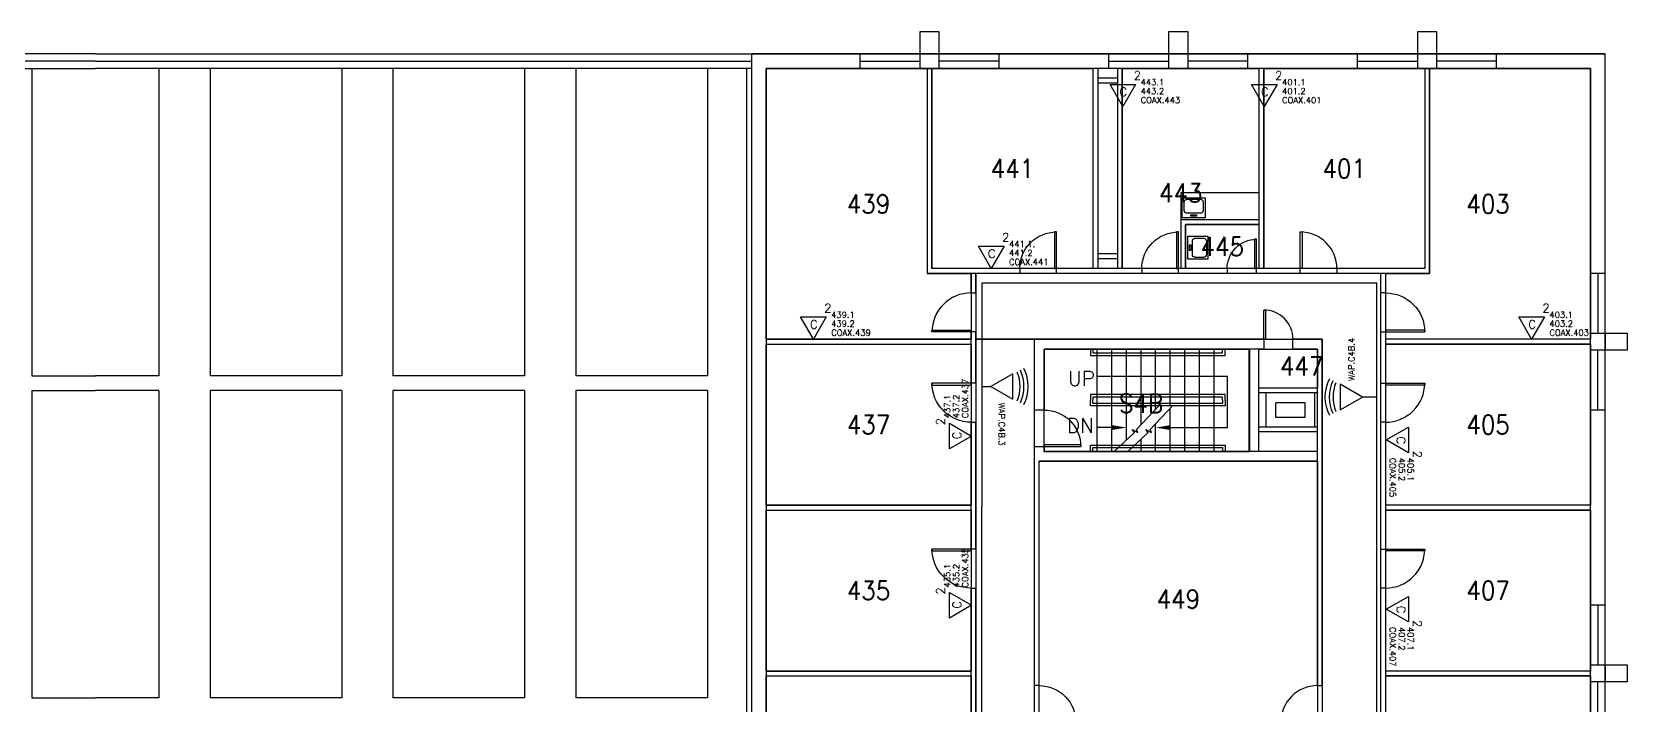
# Model space of a CAD drawing. Header units: inches. Extents: x -460 to 10305, y -938 to 5356.
# Drawn here: x 5222 to 6530, y 4774 to 5326 of the extents above; entities that cross this region are included whole.
import ezdxf
from ezdxf.enums import TextEntityAlignment as Align

# ---------------------------------------------------------------- set-up
doc = ezdxf.new("R2010")
doc.units = ezdxf.units.IN
doc.header["$MEASUREMENT"] = 0
doc.set_wipeout_variables(frame=1)
doc.linetypes.add('01-0263-04-DWG-BFP-ARCH$0$763', pattern=[5.0001, 5, -0.0001])
for name, color, linetype in [('01-0263-04-DWG-BFP-ARCH$0$SP-AREA', 250, '01-0263-04-DWG-BFP-ARCH$0$763'), ('01-0263-04-DWG-BFP-ARCH$0$SP-CASEHIDE', 11, 'Continuous'), ('01-0263-04-DWG-BFP-ARCH$0$SP-DOORS', 5, 'Continuous'), ('01-0263-04-DWG-BFP-ARCH$0$SP-FIXT', 35, 'Continuous'), ('01-0263-04-DWG-BFP-ARCH$0$SP-GROSS', 30, 'Continuous'), ('01-0263-04-DWG-BFP-ARCH$0$SP-GUARDRAIL', 150, 'Continuous'), ('01-0263-04-DWG-BFP-ARCH$0$SP-RMNO', 7, 'Continuous'), ('01-0263-04-DWG-BFP-ARCH$0$SP-ROOM', 7, 'Continuous'), ('01-0263-04-DWG-BFP-ARCH$0$SP-SITE', 3, 'Continuous'), ('01-0263-04-DWG-BFP-ARCH$0$SP-STAIRS', 1, 'Continuous'), ('01-0263-04-DWG-BFP-ARCH$0$SP-TEXT', 72, 'Continuous'), ('01-0263-04-DWG-BFP-ARCH$0$SP-WALL', 7, 'Continuous'), ('01-0263-04-DWG-BFP-ARCH$0$SP-WINDOWS', 6, 'Continuous'), ('T-Comm-E', 1, 'Continuous'), ('T-Comm-E-Wireless', 1, 'Continuous'), ('T-Comm-Path', 40, 'Continuous')]:
    doc.layers.add(name, color=color, linetype=linetype)
doc.layers.get('01-0263-04-DWG-BFP-ARCH$0$SP-ROOM').off()
doc.styles.add('01-0263-04-DWG-BFP-ARCH$0$ROMANS', font='ROMANS.shx', dxfattribs={"width": 0.9})
doc.styles.add('01-0263-04-DWG-BFP-ARCH$0$STANDARD', font='TXT.shx', dxfattribs={"height": 12})
doc.styles.add('3-32', font='SIMPLEX.shx', dxfattribs={"height": 9})

# ---------------------------------------------------------------- blocks, each defined once
blk = doc.blocks.new('01-0263-04-DWG-BFP-ARCH$0$DOR00')
at = {"color": 0}
for p, q in [((0, 1), (0, 0)), ((1, 0), (1, 1))]:
    blk.add_line(p, q, dxfattribs=at)
blk = doc.blocks.new('01-0263-04-DWG-BFP-ARCH$0$DOR01')
at = {"color": 0}
for p, q in [((1, 1), (0, 1)), ((0, 1), (0, 0)), ((1, 0), (1, 1)), ((0, 0), (1, 0))]:
    blk.add_line(p, q, dxfattribs=at)
blk = doc.blocks.new('01-0263-04-DWG-BFP-ARCH$0$S')
for p, q in [((4.1, 17.7, 36), (4.1, 8.7, 36)), ((21.3, 20.6, 36), (7, 20.6, 36)), ((24.2, 8.7, 36), (24.2, 17.7, 36)), ((7, 5.8, 36), (21.3, 5.8, 36))]:
    blk.add_line(p, q)
at = {"elevation": 36}
for points in [[(2.2, 1.1), (26.2, 1.1), (26.2, 22.1), (2.2, 22.1)], [(11.2, 2.6), (17.1, 2.6), (17.1, 4.1), (11.2, 4.1)]]:
    blk.add_lwpolyline(points, close=True, dxfattribs=at)
for centre, start, end in [((7, 17.7, 36), 90, 180), ((21.3, 17.7, 36), 0, 90), ((7, 8.7, 36), 180, 270), ((21.3, 8.7, 36), 270, 0)]:
    blk.add_arc(centre, 2.88, start, end)
blk = doc.blocks.new('01-0263-04-DWG-BFP-ARCH$0$FMGRM1')
at = {"style": '01-0263-04-DWG-BFP-ARCH$0$ROMANS', "width": 0.9}
for tag, p in [('DATA1', (0, -0.443)), ('DATA2', (0, -0.602)), ('DATA3', (0, -0.762)), ('DATA4', (0, -0.921)), ('DATA5', (0, -1.081))]:
    blk.add_attdef(tag, text='', height=0.117, dxfattribs=at).set_placement(p, align=Align.CENTER)
at = {"linetype": 'Continuous'}
blk.add_wipeout([(-0.375, -0.125), (0.375, -0.125), (0.375, 0.125), (-0.375, 0.125)], dxfattribs=at)
at = {"style": '01-0263-04-DWG-BFP-ARCH$0$ROMANS', "width": 0.9}
blk.add_attdef('RMAREA', text='', height=0.117, dxfattribs=at).set_placement((0, -0.284), align=Align.CENTER)
at = {"layer": '01-0263-04-DWG-BFP-ARCH$0$SP-RMNO', "style": '01-0263-04-DWG-BFP-ARCH$0$ROMANS', "width": 0.9}
blk.add_attdef('RMNUMB', text='', height=0.16, dxfattribs=at).set_placement((0, 0), align=Align.MIDDLE)
blk = doc.blocks.new('01-0263-04-DWG-BFP-ARCH', base_point=(1295.2, 1353.4))
at = {"layer": '01-0263-04-DWG-BFP-ARCH$0$SP-AREA', "linetype": 'Continuous'}
for points in [[(3215.2, 2461.4), (3251.2, 2461.4), (3251.2, 2407.4), (3083.2, 2407.4), (3083.2, 2629.4), (3215.2, 2629.4)], [(3351.2, 2465.4), (3219.2, 2465.4), (3219.2, 2629.4), (3351.2, 2629.4)], [(3423.2, 2505.4), (3423.2, 2465.4), (3375.2, 2465.4), (3375.2, 2629.4), (3487.2, 2629.4), (3487.2, 2505.4)], [(3491.2, 2629.4), (3623.2, 2629.4), (3623.2, 2465.4), (3491.2, 2465.4)], [(3759.2, 2411.4), (3759.2, 2407.4), (3591.2, 2407.4), (3591.2, 2461.4), (3627.2, 2461.4), (3627.2, 2629.4), (3759.2, 2629.4)], [(3427.2, 2465.4), (3427.2, 2501.4), (3487.2, 2501.4), (3487.2, 2465.4)], [(3083.2, 2271.4), (3083.2, 2403.4), (3251.2, 2403.4), (3251.2, 2271.4)], [(3311.3, 2399.4), (3479.5, 2399.4), (3479.5, 2315.2), (3311.3, 2315.2), (3311.3, 2399.4)], [(3487.2, 2367.4), (3487.2, 2399.4), (3491.2, 2399.4), (3515.2, 2399.4), (3535.2, 2399.4), (3535.2, 2367.4)], [(3591.2, 2271.4), (3591.2, 2403.4), (3759.2, 2403.4), (3759.2, 2271.4)], [(3535.2, 2081.4), (3307.2, 2081.4), (3307.2, 2307.4), (3535.2, 2307.4)], [(3083.2, 2135.4), (3083.2, 2267.4), (3251.2, 2267.4), (3251.2, 2135.4)], [(3591.2, 2135.4), (3591.2, 2267.4), (3759.2, 2267.4), (3759.2, 2135.4)], [(3083.2, 1999.4), (3083.2, 2131.4), (3251.2, 2131.4), (3251.2, 1999.4)], [(3591.2, 1999.4), (3591.2, 2131.4), (3759.2, 2131.4), (3759.2, 1999.4)]]:
    blk.add_lwpolyline(points, close=True, dxfattribs=at)
at = {"layer": '01-0263-04-DWG-BFP-ARCH$0$SP-AREA', "color": 250, "linetype": 'Continuous'}
blk.add_lwpolyline([(3427.2, 2465.4), (3427.2, 2501.4), (3487.2, 2501.4), (3487.2, 2465.4)], close=True, dxfattribs=at)
at = {"layer": '01-0263-04-DWG-BFP-ARCH$0$SP-AREA'}
blk.add_lwpolyline([(3303.2, 2407.4), (3255.2, 2407.4), (3255.2, 1533.4), (3587.2, 1533.4), (3587.2, 2461.4), (3255.2, 2461.4), (3255.2, 2407.4), (3303.2, 2407.4), (3539.2, 2407.4), (3539.2, 1587.4), (3303.2, 1587.4), (3303.2, 2407.4)], close=True, dxfattribs=at)
at = {"layer": '01-0263-04-DWG-BFP-ARCH$0$SP-CASEHIDE'}
for p, q in [((3487.2, 2527.4), (3423.2, 2527.4)), ((3423.2, 2527.4), (3423.2, 2505.4))]:
    blk.add_line(p, q, dxfattribs=at)
at = {"layer": '01-0263-04-DWG-BFP-ARCH$0$SP-DOORS'}
for points in [[(3291.2, 2465.4, -0.414214), (3321.2, 2495.4, -0.414214)], [(3391.2, 2465.4, -0.414214), (3421.2, 2495.4, -0.414214)], [(3461.2, 2465.4, -0.414214), (3485.2, 2489.4, -0.414214)], [(3551.2, 2465.4, 0.414214), (3521.2, 2495.4, 0.414214)], [(3251.2, 2445.4, 0.414214), (3219.2, 2413.4, 0.414214)], [(3591.2, 2445.4, -0.414214), (3623.2, 2413.4, -0.414214)], [(3515.2, 2407.4, 0.414214), (3491.2, 2431.4, 0.414214)], [(3251.2, 2339.4, -0.414214), (3219.2, 2371.4, -0.414214)], [(3591.2, 2339.4, 0.414214), (3623.2, 2371.4, 0.414214)], [(3311.2, 2349.4, -0.414214), (3341.2, 2319.4, -0.414214)], [(3251.2, 2203.4, -0.414214), (3219.2, 2235.4, -0.414214)], [(3591.2, 2203.4, 0.414214), (3623.2, 2235.4, 0.414214)], [(3307.2, 2123.4, -0.414214), (3337.2, 2093.4, -0.414214)], [(3535.2, 2123.4, 0.414214), (3505.2, 2093.4, 0.414214)]]:
    blk.add_lwpolyline(points, format="xyb", dxfattribs=at)
at = {"layer": '01-0263-04-DWG-BFP-ARCH$0$SP-GROSS'}
blk.add_lwpolyline([(3071.1, 1373.5), (3071.2, 1353.4), (3771.2, 1353.4), (3771.1, 2641.4), (3071.2, 2641.4), (3071.2, 1373.5)], close=True, dxfattribs=at)
at = {"layer": '01-0263-04-DWG-BFP-ARCH$0$SP-GUARDRAIL'}
for p, q in [((3349.1, 2399.4), (3349.1, 2394.2)), ((3349.1, 2394.2), (3459.5, 2394.2)), ((3351.1, 2399.4), (3351.1, 2396.2)), ((3351.1, 2396.2), (3457.5, 2396.2)), ((3457.5, 2396.2), (3457.5, 2399.4)), ((3459.5, 2394.2), (3459.5, 2399.4)), ((3349.1, 2320.6), (3459.5, 2320.6)), ((3349.1, 2315.4), (3349.1, 2320.6)), ((3351.1, 2318.6), (3457.5, 2318.6)), ((3351.1, 2315.4), (3351.1, 2318.6)), ((3457.5, 2318.6), (3457.5, 2315.4)), ((3459.5, 2320.6), (3459.5, 2315.4))]:
    blk.add_line(p, q, dxfattribs=at)
for points in [[(3459.5, 2357.4), (3459.5, 2362), (3349.1, 2362)], [(3349.1, 2362), (3349.1, 2357.4)], [(3459.5, 2357.4), (3459.5, 2352.8), (3349.1, 2352.8)], [(3349.1, 2352.8), (3349.1, 2357.4)], [(3457.5, 2357.4), (3457.5, 2360), (3351.1, 2360)], [(3351.1, 2360), (3351.1, 2357.4)], [(3457.5, 2357.4), (3457.5, 2354.8), (3351.1, 2354.8)], [(3351.1, 2354.8), (3351.1, 2357.4)]]:
    blk.add_lwpolyline(points, dxfattribs=at)
at = {"layer": '01-0263-04-DWG-BFP-ARCH$0$SP-SITE'}
for p, q in [((2481.2, 2629.4), (2481.2, 2377.4)), ((2585.2, 2629.4), (2585.2, 2377.4)), ((2627.2, 2629.4), (2627.2, 2377.4)), ((2735.2, 2629.4), (2735.2, 2377.4)), ((2777.2, 2629.4), (2777.2, 2377.4)), ((2885.2, 2629.4), (2885.2, 2377.4)), ((2927.2, 2629.4), (2927.2, 2377.4)), ((3035.2, 2629.4), (2927.2, 2629.4)), ((3035.2, 2629.4), (3035.2, 2377.4)), ((2481.2, 2377.4), (2533.2, 2377.4)), ((2585.2, 2377.4), (2533.2, 2377.4)), ((2735.2, 2377.4), (2627.2, 2377.4)), ((2885.2, 2377.4), (2777.2, 2377.4)), ((3035.2, 2377.4), (2927.2, 2377.4)), ((2481.2, 2365.4), (2481.2, 2113.4)), ((2481.2, 2365.4), (2533.2, 2365.4)), ((2585.2, 2365.4), (2533.2, 2365.4)), ((2585.2, 2365.4), (2585.2, 2113.4)), ((2627.2, 2365.4), (2627.2, 2113.4)), ((2735.2, 2365.4), (2627.2, 2365.4)), ((2735.2, 2365.4), (2735.2, 2113.4)), ((2885.2, 2365.4), (2777.2, 2365.4)), ((2777.2, 2365.4), (2777.2, 2113.4)), ((2885.2, 2365.4), (2885.2, 2113.4)), ((2927.2, 2365.4), (2927.2, 2113.4)), ((3035.2, 2365.4), (2927.2, 2365.4)), ((3035.2, 2365.4), (3035.2, 2113.4)), ((2481.2, 2113.4), (2533.2, 2113.4)), ((2585.2, 2113.4), (2533.2, 2113.4)), ((2735.2, 2113.4), (2627.2, 2113.4)), ((2885.2, 2113.4), (2777.2, 2113.4)), ((3035.2, 2113.4), (2927.2, 2113.4))]:
    blk.add_line(p, q, dxfattribs=at)
for points in [[(2533.2, 2641.4), (2421.7, 2641.4), (1995.2, 2641.4)], [(2533.2, 2635.4), (1995.2, 2635.4)], [(1995.2, 2629.4), (2421.7, 2629.4), (2533.2, 2629.4)], [(2533.2, 2641.4), (2644.7, 2641.4), (3071.2, 2641.4)], [(2533.2, 2635.4), (3071.2, 2635.4)], [(3071.2, 2629.4), (2644.7, 2629.4), (2533.2, 2629.4)]]:
    blk.add_lwpolyline(points, dxfattribs=at)
at = {"layer": '01-0263-04-DWG-BFP-ARCH$0$SP-STAIRS'}
for p, q in [((3354.6, 2315.4), (3354.6, 2399.4)), ((3366.6, 2315.4), (3366.6, 2399.4)), ((3378.6, 2324.9), (3378.6, 2399.4)), ((3390.6, 2337.3), (3390.6, 2399.4)), ((3402.6, 2350), (3402.6, 2399.4)), ((3414.6, 2352.8), (3414.6, 2399.4)), ((3426.6, 2315.4), (3426.6, 2399.4)), ((3438.6, 2315.4), (3438.6, 2399.4)), ((3450.6, 2315.4), (3450.6, 2399.4)), ((3414.6, 2315.4), (3414.6, 2350.8)), ((3402.6, 2315.4), (3402.6, 2338.1)), ((3390.6, 2315.4), (3390.6, 2325.5))]:
    blk.add_line(p, q, dxfattribs=at)
for points in [[(3368.5, 2315.4), (3385.2, 2331.1), (3383.3, 2333.5), (3387.9, 2330.9), (3386.8, 2333.3), (3405.2, 2352.8)], [(3379.8, 2315.4), (3396.5, 2331.1), (3394.6, 2333.5), (3399.2, 2330.9), (3398.1, 2333.3), (3416.5, 2352.8)]]:
    blk.add_lwpolyline(points, dxfattribs=at)
at = {"layer": '01-0263-04-DWG-BFP-ARCH$0$SP-TEXT'}
for p, q in [((3461.6, 2376.9), (3354.6, 2376.9)), ((3461.6, 2335), (3461.6, 2376.9)), ((3366.6, 2335), (3354.6, 2335)), ((3414.6, 2335), (3461.6, 2335))]:
    blk.add_line(p, q, dxfattribs=at)
for points in [[(3366.6, 2337), (3366.6, 2333), (3378.6, 2335)], [(3414.6, 2333), (3414.6, 2337), (3402.6, 2335)]]:
    blk.add_solid(points, dxfattribs=at)
at = {"layer": '01-0263-04-DWG-BFP-ARCH$0$SP-WALL'}
for p, q in [((3209.2, 2659.4), (3209.2, 2629.4)), ((3225.2, 2659.4), (3209.2, 2659.4)), ((3225.2, 2629.4), (3225.2, 2659.4)), ((3413.2, 2659.4), (3413.2, 2629.4)), ((3429.2, 2659.4), (3413.2, 2659.4)), ((3429.2, 2629.4), (3429.2, 2659.4)), ((3617.2, 2659.4), (3617.2, 2629.4)), ((3633.2, 2659.4), (3617.2, 2659.4)), ((3633.2, 2629.4), (3633.2, 2659.4)), ((3067.2, 2629.4), (3067.2, 1381.4)), ((3071.2, 2641.4), (3071.2, 1375.4)), ((3083.2, 2629.4), (3083.2, 1365.4)), ((3160.2, 2629.4), (3160.2, 2641.4)), ((3209.2, 2629.4), (3225.2, 2629.4)), ((3215.2, 2629.4), (3215.2, 2461.4)), ((3219.2, 2629.4), (3219.2, 2465.4)), ((3274.2, 2629.4), (3274.2, 2641.4)), ((3351.2, 2629.4), (3351.2, 2465.4)), ((3355.2, 2629.4), (3355.2, 2465.4)), ((3364.2, 2629.4), (3364.2, 2641.4)), ((3371.2, 2629.4), (3371.2, 2465.4)), ((3375.2, 2629.4), (3375.2, 2465.4)), ((3413.2, 2629.4), (3429.2, 2629.4)), ((3478.2, 2629.4), (3478.2, 2641.4)), ((3487.2, 2629.4), (3487.2, 2465.4)), ((3491.2, 2629.4), (3491.2, 2465.4)), ((3568.2, 2629.4), (3568.2, 2641.4)), ((3617.2, 2629.4), (3633.2, 2629.4)), ((3623.2, 2629.4), (3623.2, 2465.4)), ((3627.2, 2629.4), (3627.2, 2461.4)), ((3682.2, 2629.4), (3682.2, 2641.4)), ((3487.2, 2505.4), (3423.2, 2505.4)), ((3423.2, 2505.4), (3423.2, 2465.4)), ((3487.2, 2501.4), (3427.2, 2501.4)), ((3427.2, 2501.4), (3427.2, 2465.4)), ((3291.2, 2461.4), (3215.2, 2461.4)), ((3291.2, 2465.4), (3219.2, 2465.4)), ((3251.2, 2445.4), (3251.2, 2461.4)), ((3255.2, 2445.4), (3255.2, 2461.4)), ((3391.2, 2465.4), (3321.2, 2465.4)), ((3391.2, 2461.4), (3321.2, 2461.4)), ((3461.2, 2465.4), (3421.2, 2465.4)), ((3461.2, 2461.4), (3421.2, 2461.4)), ((3521.2, 2465.4), (3485.2, 2465.4)), ((3521.2, 2461.4), (3485.2, 2461.4)), ((3623.2, 2465.4), (3551.2, 2465.4)), ((3627.2, 2461.4), (3551.2, 2461.4)), ((3587.2, 2445.4), (3587.2, 2461.4)), ((3591.2, 2445.4), (3591.2, 2461.4)), ((3771.2, 2461.4), (3759.2, 2461.4)), ((3083.2, 2407.4), (3251.2, 2407.4)), ((3251.2, 2371.4), (3251.2, 2413.4)), ((3255.2, 2371.4), (3255.2, 2413.4)), ((3303.2, 2349.4), (3303.2, 2407.4)), ((3491.2, 2407.4), (3303.2, 2407.4)), ((3539.2, 2407.4), (3515.2, 2407.4)), ((3539.2, 2123.4), (3539.2, 2407.4)), ((3587.2, 2371.4), (3587.2, 2413.4)), ((3591.2, 2371.4), (3591.2, 2413.4)), ((3759.2, 2407.4), (3591.2, 2407.4)), ((3759.2, 2412.4), (3789.2, 2412.4)), ((3771.2, 2412.4), (3771.2, 2398.4)), ((3789.2, 2412.4), (3789.2, 2398.4)), ((3083.2, 2403.4), (3251.2, 2403.4)), ((3491.2, 2399.4), (3311.2, 2399.4)), ((3311.2, 2399.4), (3311.2, 2349.4)), ((3479.2, 2315.4), (3479.2, 2399.4)), ((3487.2, 2315.4), (3487.2, 2399.4)), ((3535.2, 2399.4), (3515.2, 2399.4)), ((3535.2, 2123.4), (3535.2, 2399.4)), ((3759.2, 2403.4), (3591.2, 2403.4)), ((3789.2, 2398.4), (3759.2, 2398.4)), ((3535.2, 2367.4), (3487.2, 2367.4)), ((3535.2, 2363.4), (3487.2, 2363.4)), ((3493.2, 2335.4), (3493.2, 2363.4)), ((3525.2, 2355.4), (3501.2, 2355.4)), ((3501.2, 2343.4), (3501.2, 2355.4)), ((3525.2, 2343.4), (3525.2, 2355.4)), ((3533.2, 2335.4), (3533.2, 2363.4)), ((3525.2, 2343.4), (3501.2, 2343.4)), ((3771.2, 2349.4), (3759.2, 2349.4)), ((3251.2, 2235.4), (3251.2, 2339.4)), ((3255.2, 2235.4), (3255.2, 2339.4)), ((3535.2, 2335.4), (3487.2, 2335.4)), ((3535.2, 2331.4), (3487.2, 2331.4)), ((3587.2, 2235.4), (3587.2, 2339.4)), ((3591.2, 2235.4), (3591.2, 2339.4)), ((3303.2, 2123.4), (3303.2, 2319.4)), ((3311.2, 2319.4), (3311.2, 2315.4)), ((3535.2, 2315.4), (3311.2, 2315.4)), ((3535.2, 2307.4), (3307.2, 2307.4)), ((3307.2, 2123.4), (3307.2, 2307.4)), ((3083.2, 2271.4), (3251.2, 2271.4)), ((3083.2, 2267.4), (3251.2, 2267.4)), ((3759.2, 2271.4), (3591.2, 2271.4)), ((3759.2, 2267.4), (3591.2, 2267.4)), ((3251.2, 2099.4), (3251.2, 2203.4)), ((3255.2, 2099.4), (3255.2, 2203.4)), ((3587.2, 2099.4), (3587.2, 2203.4)), ((3591.2, 2099.4), (3591.2, 2203.4)), ((3771.2, 2189.4), (3759.2, 2189.4)), ((3083.2, 2135.4), (3251.2, 2135.4)), ((3759.2, 2135.4), (3591.2, 2135.4)), ((3759.2, 2140.4), (3789.2, 2140.4)), ((3771.2, 2140.4), (3771.2, 2126.4)), ((3789.2, 2140.4), (3789.2, 2126.4)), ((3083.2, 2131.4), (3251.2, 2131.4)), ((3759.2, 2131.4), (3591.2, 2131.4)), ((3789.2, 2126.4), (3759.2, 2126.4))]:
    blk.add_line(p, q, dxfattribs=at)
for points in [[(3071.3, 2641.4), (3771.2, 2641.4)], [(3759.2, 2629.4), (3083.2, 2629.4)], [(3759.2, 1904.4), (3759.2, 2411.4), (3759.2, 2629.4)], [(3771.2, 1904.4), (3771.2, 2411.4), (3771.2, 2641.4)], [(3371.2, 2621.4), (3355.2, 2621.4)], [(3371.2, 2617.4), (3355.2, 2617.4)], [(3371.2, 2477.4), (3355.2, 2477.4)], [(3371.2, 2473.4), (3355.2, 2473.4)]]:
    blk.add_lwpolyline(points, dxfattribs=at)
at = {"layer": '01-0263-04-DWG-BFP-ARCH$0$SP-WINDOWS'}
for p, q in [((3160.2, 2635.4), (3209.2, 2635.4)), ((3274.2, 2635.4), (3225.2, 2635.4)), ((3364.2, 2635.4), (3413.2, 2635.4)), ((3478.2, 2635.4), (3429.2, 2635.4)), ((3568.2, 2635.4), (3617.2, 2635.4)), ((3682.2, 2635.4), (3633.2, 2635.4)), ((3765.2, 2461.4), (3765.2, 2412.4)), ((3765.2, 2349.4), (3765.2, 2398.4)), ((3765.2, 2189.4), (3765.2, 2140.4)), ((3765.2, 2077.4), (3765.2, 2126.4))]:
    blk.add_line(p, q, dxfattribs=at)
at = {"layer": '01-0263-04-DWG-BFP-ARCH$0$SP-DOORS'}
for p, xscale, yscale, zscale, rotation in [((3321.2, 2465.4), -30, -1.5, 30, 270), ((3421.2, 2465.4), -30, -1.5, 30, 270), ((3485.2, 2465.4), -24, -1.5, 24, 270), ((3521.2, 2465.4), -30, 1.5, 30, 270), ((3491.2, 2407.4), -24, 1.5, 24, 269.9999999999968), ((3591.2, 2413.4), -32, -1.5, 32, 180), ((3591.2, 2371.4), -32, 1.5, 32, 180), ((3311.2, 2319.4), -30, -1.5, 30, 180), ((3591.2, 2235.4), -32, 1.5, 32, 180)]:
    blk.add_blockref('01-0263-04-DWG-BFP-ARCH$0$DOR01', p, dxfattribs=dict(at, xscale=xscale, yscale=yscale, zscale=zscale, rotation=rotation))
at = {"layer": '01-0263-04-DWG-BFP-ARCH$0$SP-DOORS', "xscale": -32, "zscale": 32}
for p, yscale in [((3251.2, 2413.4), 1.5), ((3251.2, 2371.4), -1.5), ((3251.2, 2235.4), -1.5)]:
    blk.add_blockref('01-0263-04-DWG-BFP-ARCH$0$DOR01', p, dxfattribs=dict(at, yscale=yscale))
at = {"layer": '01-0263-04-DWG-BFP-ARCH$0$SP-FIXT', "xscale": -0.78, "yscale": 0.78, "zscale": 0.78}
blk.add_blockref('01-0263-04-DWG-BFP-ARCH$0$S', (3444.8, 2506.2, 7.9), dxfattribs=at)
at = {"layer": '01-0263-04-DWG-BFP-ARCH$0$SP-FIXT', "xscale": -0.78, "yscale": 0.78, "zscale": 0.78, "rotation": 270}
blk.add_blockref('01-0263-04-DWG-BFP-ARCH$0$S', (3428.2, 2471.4, 7.9), dxfattribs=at)
at = {"layer": '01-0263-04-DWG-BFP-ARCH$0$SP-WALL', "yscale": -4}
for p, xscale, zscale in [((3321.2, 2465.4), -30, 30), ((3421.2, 2465.4), -30, 30), ((3485.2, 2465.4), -24, 24)]:
    blk.add_blockref('01-0263-04-DWG-BFP-ARCH$0$DOR00', p, dxfattribs=dict(at, xscale=xscale, zscale=zscale))
at = {"layer": '01-0263-04-DWG-BFP-ARCH$0$SP-WALL'}
for p, xscale, yscale, zscale, rotation in [((3521.2, 2465.4), -30, 4, 30, 180), ((3251.2, 2413.4), -32, 3.999999999999773, 32, 270), ((3591.2, 2413.4), -32, -4, 32, 270), ((3491.2, 2399.4), -24, -7.999999999999544, 24, 180), ((3251.2, 2371.4), -32, -3.999999999999773, 32, 90), ((3591.2, 2371.4), -32, 4, 32, 90), ((3311.2, 2319.4), -30, -7.999999999999773, 30, 270), ((3251.2, 2235.4), -32, -4.000000000000227, 32, 90), ((3591.2, 2235.4), -32, 4, 32, 90), ((3307.2, 2093.4), -30, -3.999999999999773, 30, 270), ((3535.2, 2093.4), -30, 4, 30, 270)]:
    blk.add_blockref('01-0263-04-DWG-BFP-ARCH$0$DOR00', p, dxfattribs=dict(at, xscale=xscale, yscale=yscale, zscale=zscale, rotation=rotation))
at = {"layer": '01-0263-04-DWG-BFP-ARCH$0$SP-TEXT', "style": '01-0263-04-DWG-BFP-ARCH$0$STANDARD'}
for s, p in [('UP', (3352.8, 2375.3)), ('DN', (3351.9, 2336.8))]:
    blk.add_text(s, height=12, dxfattribs=at).set_placement(p, align=Align.MIDDLE_RIGHT)
at = {"layer": '01-0263-04-DWG-BFP-ARCH$0$SP-ROOM'}
ref = blk.add_blockref('01-0263-04-DWG-BFP-ARCH$0$FMGRM1', (3285.2, 2547.4), dxfattribs=dict(at, xscale=96, yscale=96, zscale=96))
ref.add_attrib('RMNUMB', '441', dxfattribs={"layer": '01-0263-04-DWG-BFP-ARCH$0$SP-RMNO', "height": 15.36, "style": '01-0263-04-DWG-BFP-ARCH$0$ROMANS', "width": 0.9}).set_placement((3285.2, 2547.4), align=Align.MIDDLE)
ref = blk.add_blockref('01-0263-04-DWG-BFP-ARCH$0$FMGRM1', (3557.2, 2547.4), dxfattribs=dict(at, xscale=96, yscale=96, zscale=96))
ref.add_attrib('RMNUMB', '401', dxfattribs={"layer": '01-0263-04-DWG-BFP-ARCH$0$SP-RMNO', "height": 15.36, "style": '01-0263-04-DWG-BFP-ARCH$0$ROMANS', "width": 0.9}).set_placement((3557.2, 2547.4), align=Align.MIDDLE)
ref = blk.add_blockref('01-0263-04-DWG-BFP-ARCH$0$FMGRM1', (3423.2, 2527.4), dxfattribs=dict(at, xscale=96, yscale=96, zscale=96))
ref.add_attrib('RMNUMB', '443', dxfattribs={"layer": '01-0263-04-DWG-BFP-ARCH$0$SP-RMNO', "height": 15.36, "style": '01-0263-04-DWG-BFP-ARCH$0$ROMANS', "width": 0.9}).set_placement((3423.2, 2527.4), align=Align.MIDDLE)
ref = blk.add_blockref('01-0263-04-DWG-BFP-ARCH$0$FMGRM1', (3167.2, 2518.4), dxfattribs=dict(at, xscale=96, yscale=96, zscale=96))
ref.add_attrib('RMNUMB', '439', dxfattribs={"layer": '01-0263-04-DWG-BFP-ARCH$0$SP-RMNO', "height": 15.36, "style": '01-0263-04-DWG-BFP-ARCH$0$ROMANS', "width": 0.9}).set_placement((3167.2, 2518.4), align=Align.MIDDLE)
ref = blk.add_blockref('01-0263-04-DWG-BFP-ARCH$0$FMGRM1', (3675.2, 2518.4), dxfattribs=dict(at, xscale=96, yscale=96, zscale=96))
ref.add_attrib('RMNUMB', '403', dxfattribs={"layer": '01-0263-04-DWG-BFP-ARCH$0$SP-RMNO', "height": 15.36, "style": '01-0263-04-DWG-BFP-ARCH$0$ROMANS', "width": 0.9}).set_placement((3675.2, 2518.4), align=Align.MIDDLE)
ref = blk.add_blockref('01-0263-04-DWG-BFP-ARCH$0$FMGRM1', (3457.2, 2483.4), dxfattribs=dict(at, xscale=96, yscale=96, zscale=96))
ref.add_attrib('RMNUMB', '445', dxfattribs={"layer": '01-0263-04-DWG-BFP-ARCH$0$SP-RMNO', "height": 15.36, "style": '01-0263-04-DWG-BFP-ARCH$0$ROMANS', "width": 0.9}).set_placement((3457.2, 2483.4), align=Align.MIDDLE)
ref = blk.add_blockref('01-0263-04-DWG-BFP-ARCH$0$FMGRM1', (3522.3, 2385.4), dxfattribs=dict(at, xscale=96, yscale=96, zscale=96))
ref.add_attrib('RMNUMB', '447', dxfattribs={"layer": '01-0263-04-DWG-BFP-ARCH$0$SP-RMNO', "height": 15.36, "style": '01-0263-04-DWG-BFP-ARCH$0$ROMANS', "width": 0.9}).set_placement((3522.3, 2385.4), align=Align.MIDDLE)
ref = blk.add_blockref('01-0263-04-DWG-BFP-ARCH$0$FMGRM1', (3390.6, 2354.8), dxfattribs=dict(at, xscale=96, yscale=96, zscale=96))
ref.add_attrib('RMNUMB', 'S4B', dxfattribs={"layer": '01-0263-04-DWG-BFP-ARCH$0$SP-RMNO', "height": 15.36, "style": '01-0263-04-DWG-BFP-ARCH$0$ROMANS', "width": 0.9}).set_placement((3390.6, 2354.8), align=Align.MIDDLE)
ref = blk.add_blockref('01-0263-04-DWG-BFP-ARCH$0$FMGRM1', (3167.2, 2337.4), dxfattribs=dict(at, xscale=96, yscale=96, zscale=96))
ref.add_attrib('RMNUMB', '437', dxfattribs={"layer": '01-0263-04-DWG-BFP-ARCH$0$SP-RMNO', "height": 15.36, "style": '01-0263-04-DWG-BFP-ARCH$0$ROMANS', "width": 0.9}).set_placement((3167.2, 2337.4), align=Align.MIDDLE)
ref = blk.add_blockref('01-0263-04-DWG-BFP-ARCH$0$FMGRM1', (3675.2, 2337.4), dxfattribs=dict(at, xscale=96, yscale=96, zscale=96))
ref.add_attrib('RMNUMB', '405', dxfattribs={"layer": '01-0263-04-DWG-BFP-ARCH$0$SP-RMNO', "height": 15.36, "style": '01-0263-04-DWG-BFP-ARCH$0$ROMANS', "width": 0.9}).set_placement((3675.2, 2337.4), align=Align.MIDDLE)
ref = blk.add_blockref('01-0263-04-DWG-BFP-ARCH$0$FMGRM1', (3167.2, 2201.4), dxfattribs=dict(at, xscale=96, yscale=96, zscale=96))
ref.add_attrib('RMNUMB', '435', dxfattribs={"layer": '01-0263-04-DWG-BFP-ARCH$0$SP-RMNO', "height": 15.36, "style": '01-0263-04-DWG-BFP-ARCH$0$ROMANS', "width": 0.9}).set_placement((3167.2, 2201.4), align=Align.MIDDLE)
ref = blk.add_blockref('01-0263-04-DWG-BFP-ARCH$0$FMGRM1', (3675.2, 2201.4), dxfattribs=dict(at, xscale=96, yscale=96, zscale=96))
ref.add_attrib('RMNUMB', '407', dxfattribs={"layer": '01-0263-04-DWG-BFP-ARCH$0$SP-RMNO', "height": 15.36, "style": '01-0263-04-DWG-BFP-ARCH$0$ROMANS', "width": 0.9}).set_placement((3675.2, 2201.4), align=Align.MIDDLE)
ref = blk.add_blockref('01-0263-04-DWG-BFP-ARCH$0$FMGRM1', (3421.2, 2194.4), dxfattribs=dict(at, xscale=96, yscale=96, zscale=96))
ref.add_attrib('RMNUMB', '449', dxfattribs={"layer": '01-0263-04-DWG-BFP-ARCH$0$SP-RMNO', "height": 15.36, "style": '01-0263-04-DWG-BFP-ARCH$0$ROMANS', "width": 0.9}).set_placement((3421.2, 2194.4), align=Align.MIDDLE)
blk = doc.blocks.new('WIRELESS')
for p, q in [((10.5, 18.2), (-10.5, 18.2)), ((-10.5, 18.2), (0, 0)), ((0, 0), (10.5, 18.2))]:
    blk.add_line(p, q)
for centre, start, end in [((0, -1.4), 62.4297, 117.5703), ((0, -4.9), 65.5205, 114.4795), ((0, -8.1), 68.4095, 111.5905)]:
    blk.add_arc(centre, 32.1, start, end)
at = {"style": '3-32', "flags": 1}
for tag, p in [('RM_NUMBER', (50.9, 153.7)), ('UTP_CATEGORY', (50.9, 140.3)), ('QUANTITY_UTP', (50.9, 127.2)), ('WIRELESS_OUTLET_LOCATION', (50.9, 114.2)), ('TELECOMM_ROOM', (50.9, 100.3)), ('QTY_COAX', (50.3, 74.2)), ('POS_2', (166.1, 63.3)), ('POS_3', (166.1, 55.3)), ('POS_4', (166.1, 46.8)), ('POS_5', (166.1, 38.7)), ('POS_6', (166.1, 30))]:
    blk.add_attdef(tag, p, '', height=5, dxfattribs=at)
at = {"flags": 1}
for tag, p in [('SERIAL_NUMBER', (51.8, 50.2)), ('MAC_ADDRESS', (51.8, 26.2)), ('ELEVATION', (51.8, 2.2)), ('WO_NUMBER', (54, -25.6))]:
    blk.add_attdef(tag, text='', height=5, dxfattribs=at).set_placement(p, align=Align.BOTTOM_LEFT)
at = {"style": '3-32'}
blk.add_attdef('POS_1', (13.2, 6.5), '', height=5, dxfattribs=at)
blk = doc.blocks.new('VOICE(1)DATA(1)COAX(1)')
for p, q in [((0, 0), (-10.5, 18.2)), ((-10.5, 18.2), (10.5, 18.2)), ((10.5, 18.2), (0, 0))]:
    blk.add_line(p, q)
at = {"char_height": 7, "attachment_point": 1, "style": '3-32'}
for s, insert, width in [('2', (8.8, 29), 11.781), ('C', (-2.8, 15.6), 12.703)]:
    blk.add_mtext(s, dxfattribs=dict(at, insert=insert, width=width))
at = {"style": '3-32', "flags": 1}
for tag, p in [('RM_NUMBER', (92.1, 138.9)), ('UTP_CATEGORY', (92.1, 125.6)), ('QUANTITY_UTP', (92.1, 112.4)), ('WIRELESS_OUTLET_LOCATION', (92.1, 99.4)), ('TELECOMM_ROOM', (92.1, 85.6)), ('QTY_COAX', (91.3, 59.5)), ('POS_4', (202.7, 34.3)), ('POS_5', (202.7, 26)), ('POS_6', (202.7, 17.5))]:
    blk.add_attdef(tag, p, '', height=5, dxfattribs=at)
at = {"flags": 1}
blk.add_attdef('WO_NUMBER', text='', height=5, dxfattribs=at).set_placement((90.2, 43.1), align=Align.BOTTOM_LEFT)
at = {"style": '3-32'}
for tag, p in [('POS_1', (14.6, 17.5)), ('POS_2', (14.6, 10.2)), ('POS_3', (14.6, 2.8))]:
    blk.add_attdef(tag, p, '', height=5, dxfattribs=at)

msp = doc.modelspace()

# ---------------------------------------------------------------- block references
msp.add_blockref('01-0263-04-DWG-BFP-ARCH', (4036, 4020.1))

# ---------------------------------------------------------------- next in the draw order: linework, layer by layer
at = {"layer": 'T-Comm-Path'}
for points in [[(6275.1, 4707), (6324.7, 4707), (6324.7, 5120), (6000.9, 5120), (6000.5, 4753.5), (6000.5, 4671.1), (5911.2, 4671.1), (5911.2, 4666.2)], [(6275.1, 4707), (6324.7, 4707), (6324.7, 5120), (6000.9, 5120), (6000.9, 5035.4), (6008.2, 5035.4)], [(6275.1, 4707), (6324.7, 4707), (6324.7, 5026.7), (6312.9, 5026.7)]]:
    msp.add_lwpolyline(points, dxfattribs=at)

# ---------------------------------------------------------------- next in the draw order: block references
at = {"layer": 'T-Comm-E'}
for p, values in [((6116.5, 5264.9), {'POS_1': '443.1', 'POS_2': '443.2', 'POS_3': 'COAX.443'}), ((6232.5, 5264.9), {'POS_1': '401.1', 'POS_2': '401.2', 'POS_3': 'COAX.401'}), ((6008.6, 5132.2), {'POS_1': '441.1.', 'POS_2': '441.2', 'POS_3': 'COAX.441'}), ((5862.8, 5074.2), {'POS_1': '439.1', 'POS_2': '439.2', 'POS_3': 'COAX.439'}), ((6451.7, 5074.2), {'POS_1': '403.1', 'POS_2': '403.2', 'POS_3': 'COAX.403'})]:
    msp.add_blockref('VOICE(1)DATA(1)COAX(1)', p, dxfattribs=at).add_auto_attribs(values)
for p, rotation, values in [((5992.5, 4994.8), 90, {'POS_1': '437.1', 'POS_2': '437.2', 'POS_3': 'COAX.437'}), ((6332.5, 4991.6), 270, {'POS_1': '405.1', 'POS_2': '405.2', 'POS_3': 'COAX.405'}), ((5992.5, 4856), 90, {'POS_1': '435.1', 'POS_2': '435.2', 'POS_3': 'COAX.435'}), ((6332.5, 4852.8), 270, {'POS_1': '407.1', 'POS_2': '407.2', 'POS_3': 'COAX.407'})]:
    msp.add_blockref('VOICE(1)DATA(1)COAX(1)', p, dxfattribs=dict(at, rotation=rotation)).add_auto_attribs(values)
at = {"layer": 'T-Comm-E-Wireless'}
for p, rotation, values in [((6312.9, 5026.7), 90, {'POS_1': 'WAP.C4B.4'}), ((6008.2, 5035.4), 270, {'POS_1': 'WAP.C4B.3'})]:
    msp.add_blockref('WIRELESS', p, dxfattribs=dict(at, rotation=rotation)).add_auto_attribs(values)

doc.saveas('drawing.dxf')
